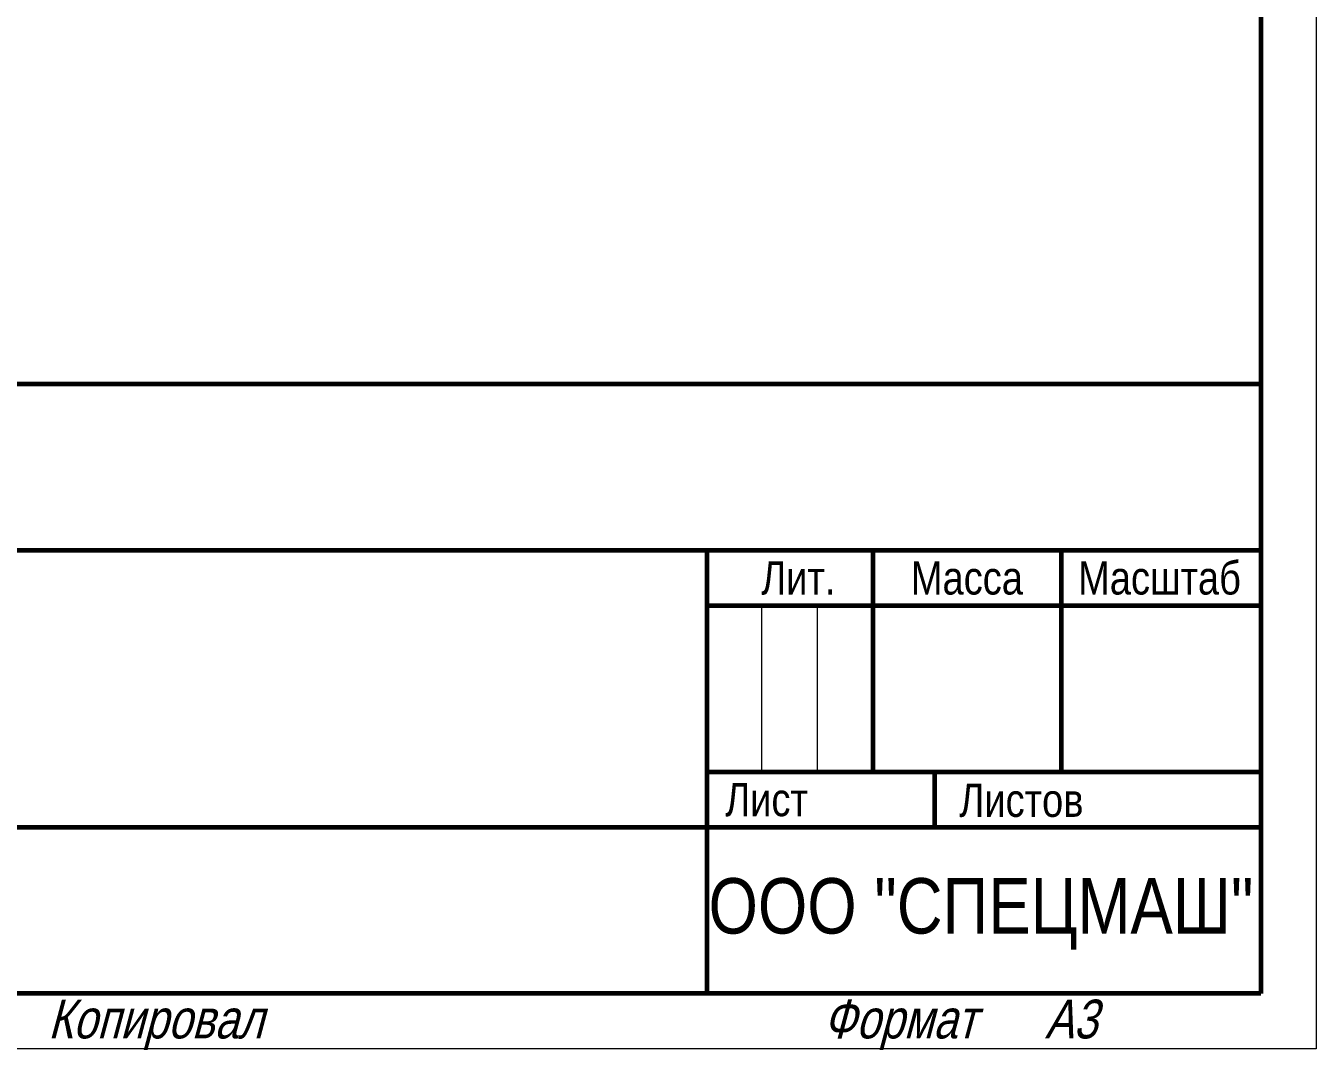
# Model space of a CAD drawing. Header units: millimetres. Extents: x -111 to 309, y -96 to 201.
# Drawn here: x 192.7 to 309.2, y -95.9 to -3.4 of the extents above; entities that cross this region are included whole.
import ezdxf
from ezdxf.enums import TextEntityAlignment as Align

# ---------------------------------------------------------------- set-up
doc = ezdxf.new("R2010")
doc.units = ezdxf.units.MM
doc.linetypes.add('K5LT_BASIC', pattern=[0])
doc.linetypes.add('K5LT_THIN', pattern=[0])
for name, color, linetype in [('BORDER_TEXT', 7, 'Continuous'), ('TEXT', 4, 'Continuous'), ('TEXT_TRANSLATION_EN', 51, 'Continuous'), ('TITLE_TEXT', 7, 'Continuous')]:
    doc.layers.add(name, color=color, linetype=linetype)
doc.styles.add('EUR_STD', font='ARIALN.TTF')
doc.styles.add('GLB_STD', font='arial.ttf', dxfattribs={"height": 2.5})

# ---------------------------------------------------------------- blocks, each defined once
blk = doc.blocks.new('Border_A3')
at = {"color": 7, "linetype": 'K5LT_THIN', "lineweight": 18}
for p, q in [((400, 292), (400, -5)), ((349.96, 20), (349.96, 35)), ((354.98, 20), (354.98, 35)), ((400, -5), (-20, -5))]:
    blk.add_line(p, q, dxfattribs=at)
at = {"color": 7, "linetype": 'K5LT_BASIC', "lineweight": 60}
for p, q in [((395, 287), (395, 0)), ((210, 55), (395, 55)), ((275, 40), (395, 40)), ((345, 0), (345, 40)), ((360, 20), (360, 40)), ((377, 20), (377, 40)), ((345, 35), (360, 35)), ((360, 35), (395, 35)), ((345, 20), (395, 20)), ((365.57, 15), (365.57, 20)), ((275, 15), (345, 15)), ((345, 15), (395, 15)), ((395, 0), (0, 0))]:
    blk.add_line(p, q, dxfattribs=at)
blk.add_line((345, 40), (275, 40))
at = {"color": 7, "char_height": 2.5, "attachment_point": 1, "style": 'EUR_STD'}
for s, insert in [('\\H3.5;\\W0.965;\\Q15;\\Q15;Копировал', (285.5, -0.55)), ('\\H3.5;\\W0.965;\\Q15;\\Q15;Формат', (355.5, -0.55)), ('\\H3.5;\\W0.965;\\Q15;\\Q15;A3', (375.5, -0.55))]:
    blk.add_mtext(s, dxfattribs=dict(at, insert=insert))
at = {"layer": 'BORDER_TEXT', "color": 7, "style": 'EUR_STD'}
for s, height, p in [('Лит. ', 3, (353.72, 37.5)), ('Масса ', 3, (368.94, 37.5)), ('Масштаб ', 3, (386.33, 37.5)), ('Лист ', 3, (350.85, 17.5)), ('Листов ', 3, (373.86, 17.44)), ('ООО "СПЕЦМАШ" ', 5, (370.53, 7.91))]:
    blk.add_text(s, height=height, dxfattribs=at).set_placement(p, align=Align.MIDDLE_CENTER)
blk.add_attdef('PROJECT_TITLE_1', text='', height=4, dxfattribs=at).set_placement((313.31, 35.19), align=Align.TOP_CENTER)
for tag, height, p in [('PROJECT_TITLE_2', 4, (313.54, 26.7)), ('PROJECT_TITLE_3', 4, (313.54, 19.47)), ('RUSHEET', 2.5, (363.59, 17.19)), ('RUSHTS', 2.5, (391.73, 17.23)), ('COMPANY', 4, (310, 7.5))]:
    blk.add_attdef(tag, text='', height=height, dxfattribs=at).set_placement(p, align=Align.MIDDLE_CENTER)
at = {"layer": 'TEXT', "color": 7, "lineweight": 5, "style": 'EUR_STD'}
for tag, p in [('RUDES', (227.5, 27.5)), ('RUCHECK', (227.5, 22.5)), ('RUTCONT', (227.5, 17.5)), ('RUNCONT', (227.5, 7.5)), ('RUPEM', (227.5, 2.5))]:
    blk.add_attdef(tag, text='', height=2.5, dxfattribs=at).set_placement(p, align=Align.MIDDLE_LEFT)
for tag, p in [('RUDESDATA', (269.73, 27.34)), ('RUCHECKDATA', (269.73, 22.35)), ('RUTCONTDATA', (269.73, 17.35)), ('RUNCONTDATA', (269.73, 7.35)), ('RUPEMDATA', (269.73, 2.35))]:
    blk.add_attdef(tag, text='', height=2.5, dxfattribs=at).set_placement(p, align=Align.MIDDLE_CENTER)
at = {"layer": 'TEXT_TRANSLATION_EN', "color": 7, "style": 'EUR_STD'}
blk.add_attdef('SCALE', text='', height=4, dxfattribs=at).set_placement((386, 27.5), align=Align.MIDDLE_CENTER)
at = {"layer": 'TITLE_TEXT', "color": 7, "style": 'GLB_STD'}
blk.add_attdef('RUTITLE_TOP_001', (68.19, 280.85), '', height=4, rotation=180, dxfattribs=at)
blk.add_attdef('RUTITLE_001', (314.9, 46.52), '', height=4, dxfattribs=at)

msp = doc.modelspace()

# ---------------------------------------------------------------- block references
msp.add_blockref('Border_A3', (-90.76, -90.76))

doc.saveas('drawing.dxf')
